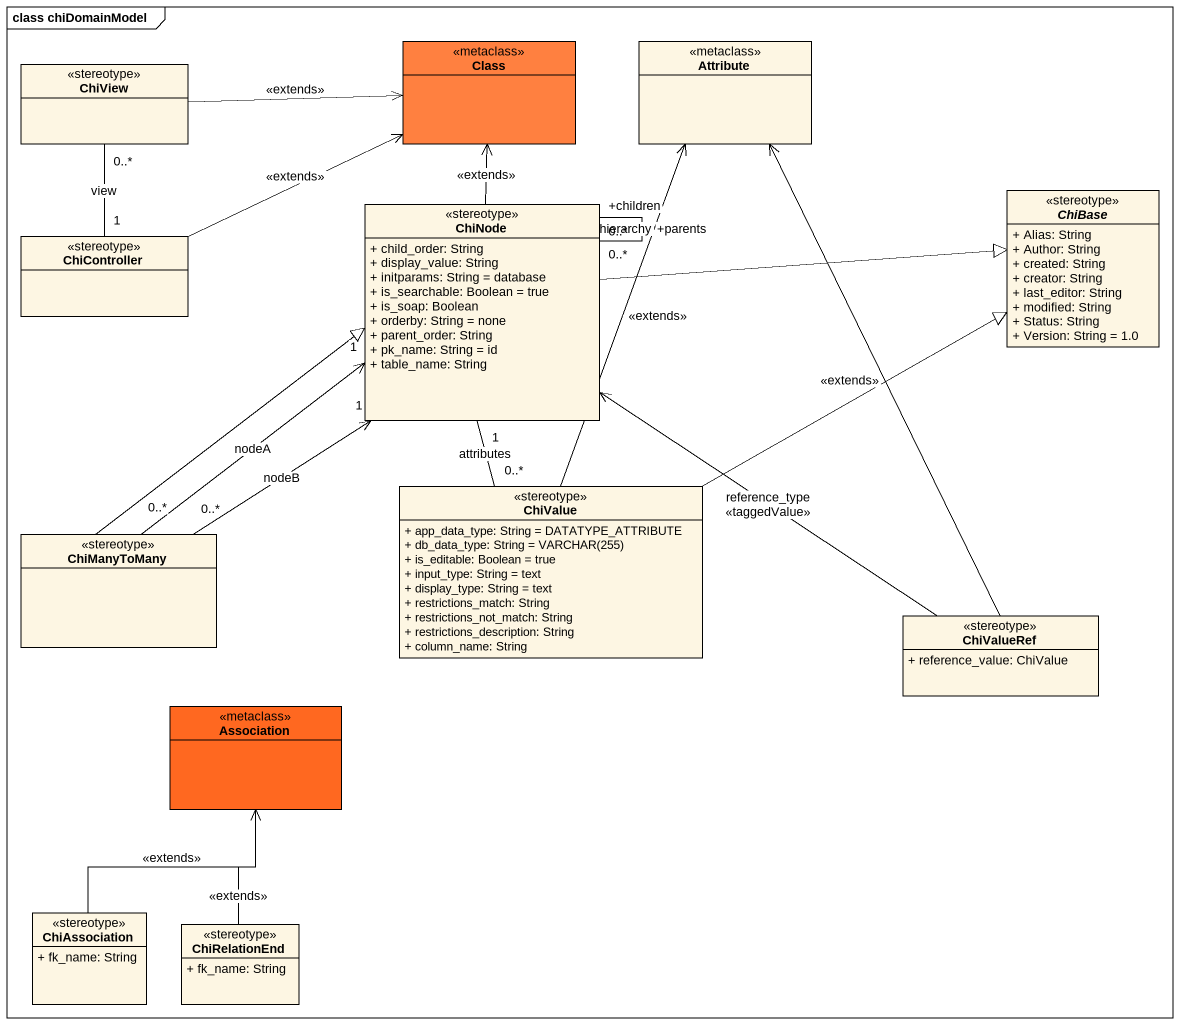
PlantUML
@startuml
mainframe class chiDomainModel
hide circle
hide empty members
skinparam classAttributeIconSize 0
class "Class" as Class_ <<metaclass>> #FF8040
class Attribute <<metaclass>>
class ChiView <<stereotype>>
class ChiNode <<stereotype>> {
  + child_order: String
  + display_value: String
  + initparams: String = database
  + is_searchable: Boolean = true
  + is_soap: Boolean
  + orderby: String = none
  + parent_order: String
  + pk_name: String = id
  + table_name: String
}
abstract class ChiBase <<stereotype>> {
  + Alias: String
  + Author: String
  + created: String
  + creator: String
  + last_editor: String
  + modified: String
  + Status: String
  + Version: String = 1.0
}
class ChiController <<stereotype>>
class ChiValue <<stereotype>> {
  + app_data_type: String = DATATYPE_ATTRIBUTE
  {field} + db_data_type: String = VARCHAR(255)
  + is_editable: Boolean = true
  + input_type: String = text
  + display_type: String = text
  + restrictions_match: String
  + restrictions_not_match: String
  + restrictions_description: String
  + column_name: String
}
class ChiManyToMany <<stereotype>>
class ChiValueRef <<stereotype>> {
  + reference_value: ChiValue
}
class Association <<metaclass>> #FF6820
class ChiAssociation <<stereotype>> {
  + fk_name: String
}
class ChiRelationEnd <<stereotype>> {
  + fk_name: String
}
ChiView -right-> Class_ : <<extends>>
ChiView "0..*" -- "1" ChiController : view
ChiNode -up-> Class_ : <<extends>>
ChiNode "+parents\n0..*" -- "+children\n0..*" ChiNode : hierarchy
ChiNode -right-|> ChiBase
ChiNode "1" -- "0..*" ChiValue : attributes
ChiNode <-- ChiValueRef : reference_type\n<<taggedValue>>
ChiController -right-> Class_ : <<extends>>
ChiValue -up-> Attribute : <<extends>>
ChiValue -right-|> ChiBase
ChiManyToMany -up-|> ChiNode
ChiManyToMany "0..*" -up-> "1" ChiNode : nodeA
ChiManyToMany "0..*" -up-> "1" ChiNode : nodeB
ChiValueRef -up-> Attribute : <<extends>>
ChiAssociation -up-> Association : <<extends>>
ChiRelationEnd -up-> Association : <<extends>>
@enduml
